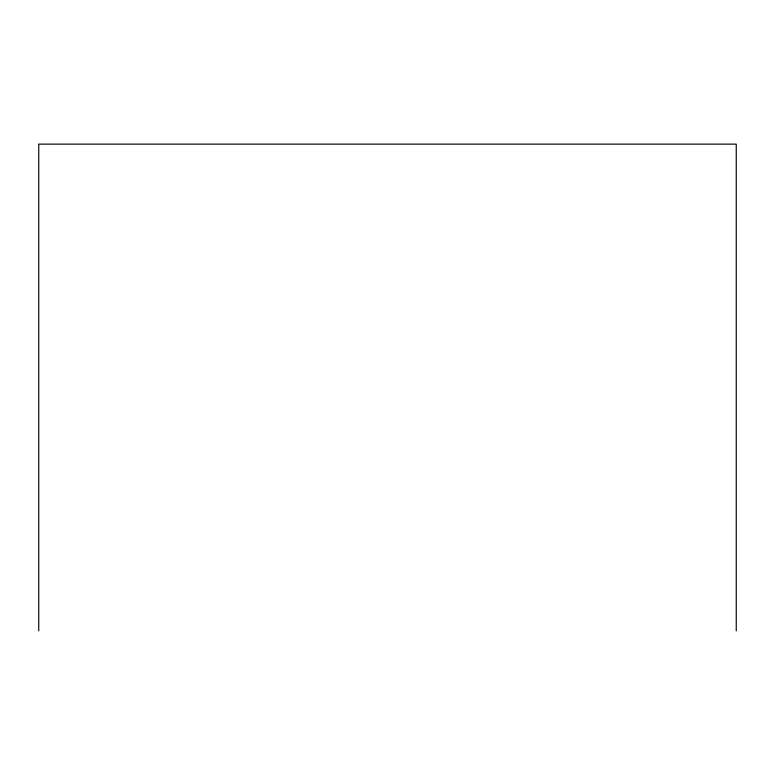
<?xml version="1.0" encoding="UTF-8"?>
<svg xmlns="http://www.w3.org/2000/svg" width="775" height="775" viewBox="0 0 775 775"><rect width="100%" height="100%" fill="white"/><g stroke="black" fill="none" stroke-linecap="round" stroke-linejoin="round"><path stroke-width="1.16" d="M736.25 630.869L736.25 144.131L38.75 144.131L38.75 630.869"/></g></svg>
